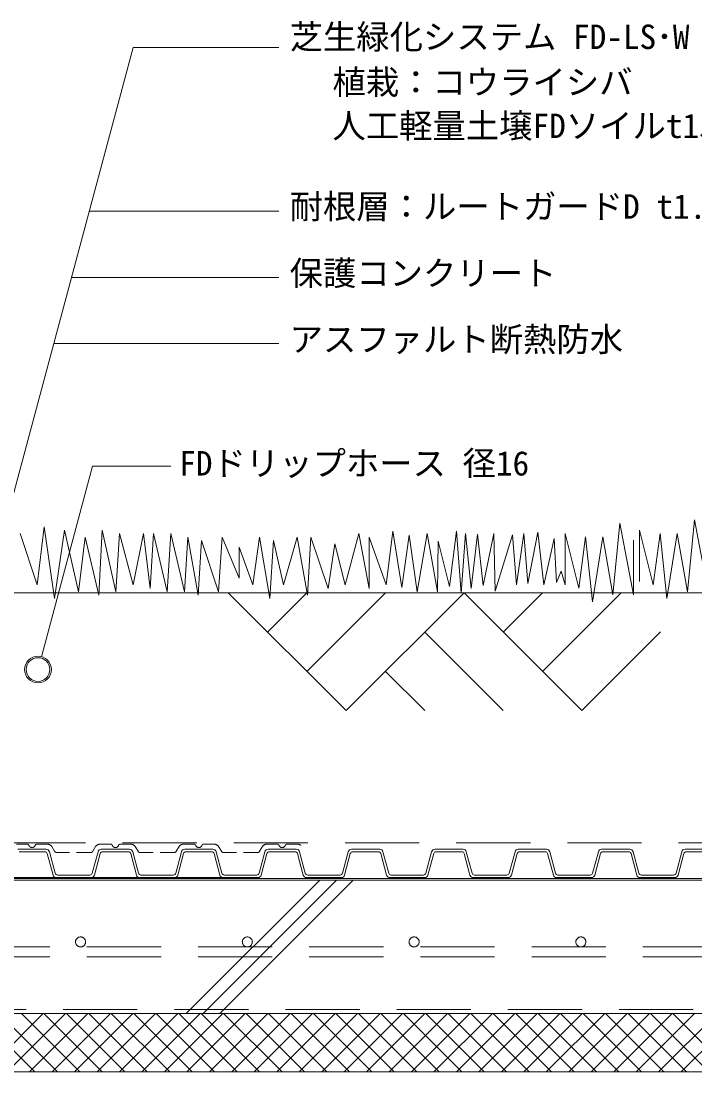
# Model space of a CAD drawing. Units: millimetres, scale not verified. Extents: x -1485 to 1485, y -1050 to 1050.
# Drawn here: x 131 to 535, y -201 to 430 of the extents above; entities that cross this region are included whole.
import ezdxf
from ezdxf.enums import TextEntityAlignment as Align

# ---------------------------------------------------------------- set-up
doc = ezdxf.new("R2010")
doc.units = ezdxf.units.MM
doc.header["$LTSCALE"] = 7
doc.linetypes.add('DASHED1', pattern=[1.8, 1.2, -0.6])
doc.linetypes.add('USER2', pattern=[9.525, 6.35, -3.175])
for name, color, linetype, lineweight in [('0-0_0', 7, 'Continuous', 9), ('0-3_HATCH', 9, 'Continuous', 18), ('0-4_KUTAI', 3, 'Continuous', 18), ('0-5_BOUSUI', 1, 'Continuous', 18), ('0-7_dannnetu', 6, 'Continuous', 18), ('0-9_buhin', 2, 'Continuous', 18), ('0-A_tensen', 7, 'USER2', 18), ('0-B_MOJI', 7, 'Continuous', 18), ('0-C_ecom', 7, 'Continuous', 9), ('0-D_GREEN', 3, 'Continuous', 18), ('0-E_FD-L', 8, 'Continuous', 18)]:
    doc.layers.add(name, color=color, linetype=linetype, lineweight=lineweight)
doc.styles.add('ＭＳ ゴシック', font='')
doc.styles.get('ＭＳ ゴシック').set_extended_font_data('MS Gothic')

# ---------------------------------------------------------------- blocks, each defined once
blk = doc.blocks.new('X6')
at = {"layer": '0-0_0'}
for p, q in [((1577.613, 645), (1542.613, 680)), ((1547.516, 645), (1582.516, 680)), ((1591.084, 645), (1556.084, 680)), ((1560.986, 645), (1595.986, 680)), ((1604.554, 645), (1569.554, 680)), ((1574.457, 645), (1609.457, 680)), ((1618.025, 645), (1583.025, 680)), ((1587.927, 645), (1622.927, 680)), ((1631.495, 645), (1596.495, 680)), ((1601.397, 645), (1636.397, 680)), ((1644.965, 645), (1609.965, 680)), ((1614.868, 645), (1649.868, 680)), ((1658.436, 645), (1623.436, 680)), ((1628.338, 645), (1663.338, 680)), ((1671.906, 645), (1636.906, 680)), ((1641.808, 645), (1676.808, 680)), ((1685.376, 645), (1650.376, 680)), ((1655.279, 645), (1690.279, 680)), ((1698.847, 645), (1663.847, 680)), ((1668.749, 645), (1703.749, 680)), ((1712.317, 645), (1677.317, 680)), ((1682.22, 645), (1717.22, 680)), ((1725.788, 645), (1690.788, 680)), ((1695.69, 645), (1730.69, 680)), ((1739.258, 645), (1704.258, 680)), ((1709.16, 645), (1744.16, 680)), ((1752.728, 645), (1717.728, 680)), ((1722.631, 645), (1757.631, 680)), ((1766.199, 645), (1731.199, 680)), ((1736.101, 645), (1771.101, 680)), ((1779.669, 645), (1744.669, 680)), ((1749.572, 645), (1784.572, 680)), ((1793.14, 645), (1758.14, 680)), ((1763.042, 645), (1798.042, 680)), ((1806.61, 645), (1771.61, 680)), ((1776.512, 645), (1811.512, 680)), ((1820.08, 645), (1785.08, 680)), ((1789.983, 645), (1824.983, 680)), ((1833.551, 645), (1798.551, 680)), ((1803.453, 645), (1838.453, 680)), ((1847.021, 645), (1812.021, 680)), ((1816.923, 645), (1851.923, 680)), ((1860.491, 645), (1825.491, 680)), ((1830.394, 645), (1865.394, 680)), ((1873.962, 645), (1838.962, 680)), ((1843.864, 645), (1878.864, 680)), ((1887.432, 645), (1852.432, 680)), ((1857.335, 645), (1892.335, 680)), ((1900.903, 645), (1865.903, 680)), ((1870.805, 645), (1905.805, 680)), ((1914.373, 645), (1879.373, 680)), ((1884.275, 645), (1919.275, 680)), ((1927.843, 645), (1892.843, 680)), ((1897.746, 645), (1932.746, 680)), ((1941.314, 645), (1906.314, 680)), ((1911.216, 645), (1946.216, 680)), ((1954.784, 645), (1919.784, 680)), ((1924.686, 645), (1959.686, 680)), ((1968.255, 645), (1933.255, 680)), ((1938.157, 645), (1973.157, 680)), ((1981.725, 645), (1946.725, 680)), ((1951.627, 645), (1986.627, 680)), ((1995.195, 645), (1960.195, 680)), ((1965.098, 645), (2000.098, 680))]:
    blk.add_line(p, q, dxfattribs=at)

msp = doc.modelspace()

# ---------------------------------------------------------------- linework, layer by layer
at = {"layer": '0-3_HATCH'}
for p, q in [((310.266, -85.563), (230.266, -165.563)), ((320.266, -85.563), (240.266, -165.563)), ((330.266, -85.563), (250.266, -165.563))]:
    msp.add_line(p, q, dxfattribs=at)
at = {"layer": '0-4_KUTAI'}
for p, q in [((881.848, 86.837), (-137.472, 86.837)), ((881.848, -85.563), (-305.152, -85.563)), ((-1.015, -85.563), (298.985, -85.563))]:
    msp.add_line(p, q, dxfattribs=at)
at = {"layer": '0-5_BOUSUI'}
msp.add_line((-208.152, -84.563), (881.848, -84.563), dxfattribs=at)
msp.add_lwpolyline([(881.848, -200.563), (-624.512, -200.563), (-668.152, -156.923), (-668.152, 139.737)], dxfattribs=at)
at = {"layer": '0-7_dannnetu'}
msp.add_line((881.848, -165.563), (-574.512, -165.563), dxfattribs=at)
at = {"layer": '0-9_buhin', "linetype": 'USER2'}
msp.add_lwpolyline([(-645.652, -147.604), (-615.192, -178.063), (-577.012, -178.063), (-577.012, -163.063), (881.848, -163.063)], dxfattribs=at)
at = {"layer": '0-A_tensen'}
msp.add_line((881.848, -131.563), (-258.152, -131.563), dxfattribs=at)
msp.add_lwpolyline([(881.848, -125.563), (-258.152, -125.563), (-258.152, -131.563)], dxfattribs=at)
for centre in [(166.848, -122.563), (266.848, -122.563), (366.848, -122.563), (466.848, -122.563)]:
    msp.add_circle(centre, 3, dxfattribs=at)
at = {"layer": '0-B_MOJI'}
for p, q in [((33.654, -200.563), (198.294, 413.88)), ((198.294, 413.88), (285.696, 413.88)), ((171.961, 315.603), (285.696, 315.603)), ((161.338, 275.958), (285.696, 275.958)), ((150.715, 236.313), (285.696, 236.313)), ((143.399, 48.498), (174.009, 162.737)), ((174.009, 162.737), (221.015, 162.737))]:
    msp.add_line(p, q, dxfattribs=at)
at = {"layer": '0-C_ecom'}
for p, q in [((255.351, 86.837), (326.061, 16.126)), ((302.491, 86.837), (278.921, 63.267)), ((349.631, 86.837), (302.491, 39.697)), ((396.771, 86.837), (326.061, 16.126)), ((396.771, 86.837), (467.481, 16.126)), ((443.911, 86.837), (420.341, 63.267)), ((491.051, 86.837), (443.911, 39.697)), ((373.201, 63.267), (420.341, 16.126)), ((514.656, 63.3), (467.481, 16.126)), ((349.631, 39.697), (373.201, 16.126))]:
    msp.add_line(p, q, dxfattribs=at)
at = {"layer": '0-C_ecom', "color": 4, "lineweight": 18}
for radius in [8, 7.1]:
    msp.add_circle((141.329, 40.77), radius, dxfattribs=at)
at = {"layer": '0-D_GREEN'}
for points in [[(325.52, 91.504), (319.366, 116.12), (315.264, 89.452), (305.007, 120.223), (302.956, 85.35), (296.801, 120.223), (288.596, 91.504), (282.442, 118.171), (280.391, 83.298), (274.237, 120.223), (270.134, 91.504), (261.929, 114.068), (261.929, 95.606), (251.672, 120.223), (249.62, 87.401), (239.364, 118.171), (237.312, 85.35), (231.158, 120.223), (229.107, 87.401), (220.901, 122.274), (218.85, 87.401), (210.645, 122.274), (208.593, 89.452), (204.491, 122.274), (198.337, 91.504), (190.131, 122.274), (188.08, 87.401), (179.874, 124.325), (177.823, 85.35), (169.618, 120.223), (165.515, 87.401), (157.31, 124.325), (151.156, 83.298), (145.001, 126.377), (140.899, 91.504), (130.642, 122.274)], [(498.39, 118.319), (498.39, 85.497), (490.184, 128.575), (486.082, 85.497), (479.928, 120.37), (473.774, 81.394), (469.671, 120.37), (465.568, 89.6), (457.363, 122.421), (457.363, 91.651), (455.057, 99.679), (452.237, 93.042), (450.734, 119.347), (444.721, 91.538), (440.963, 123.105), (434.951, 92.29), (432.696, 122.353), (428.186, 91.538), (425.932, 121.602), (415.41, 87.781), (414.658, 122.353), (408.27, 91.163), (404.888, 121.977), (401.13, 89.284), (397.748, 122.353), (395.117, 86.653), (392.207, 123.852), (387.977, 90.614), (381.329, 117.808), (380.907, 87.401), (374.753, 122.274), (368.599, 87.401), (363.804, 121.434), (359.574, 90.009), (354.135, 123.852), (350.137, 91.504), (339.88, 120.223), (339.88, 89.452), (333.726, 122.274), (325.52, 91.504)], [(543.079, 87.401), (534.874, 130.479), (530.771, 87.401), (524.617, 122.274), (518.463, 83.298), (514.36, 122.274), (510.258, 91.504), (502.052, 124.325), (502.052, 93.555)]]:
    msp.add_lwpolyline(points, dxfattribs=at)
at = {"layer": '0-E_FD-L', "color": 4, "linetype": 'USER2'}
msp.add_line((-141.281, -63.163), (881.848, -63.163), dxfattribs=at)
at = {"layer": '0-E_FD-L', "linetype": 'DASHED1'}
for p, q in [((134.924, -63.963), (128.451, -63.963)), ((147.054, -63.963), (140.581, -63.963)), ((151.316, -68.235), (149.627, -65.419)), ((172.903, -68.963), (152.602, -68.963)), ((175.879, -65.419), (174.19, -68.235)), ((184.924, -63.963), (178.451, -63.963)), ((197.054, -63.963), (190.581, -63.963)), ((201.316, -68.235), (199.627, -65.419)), ((222.903, -68.963), (202.602, -68.963)), ((225.879, -65.419), (224.19, -68.235)), ((234.924, -63.963), (228.451, -63.963)), ((247.054, -63.963), (240.581, -63.963)), ((251.316, -68.235), (249.627, -65.419)), ((272.903, -68.963), (252.602, -68.963)), ((275.879, -65.419), (274.19, -68.235)), ((284.924, -63.963), (278.451, -63.963)), ((297.054, -63.963), (290.581, -63.963))]:
    msp.add_line(p, q, dxfattribs=at)
at = {"layer": '0-E_FD-L'}
for p, q in [((146.218, -66.963), (129.287, -66.963)), ((145.451, -68.463), (130.055, -68.463)), ((151.608, -81.351), (148.15, -68.445)), ((177.355, -68.445), (173.897, -81.351)), ((196.218, -66.963), (179.287, -66.963)), ((195.451, -68.463), (180.055, -68.463)), ((201.608, -81.351), (198.15, -68.445)), ((227.355, -68.445), (223.897, -81.351)), ((246.218, -66.963), (229.287, -66.963)), ((245.451, -68.463), (230.055, -68.463)), ((251.608, -81.351), (248.15, -68.445)), ((277.355, -68.445), (273.897, -81.351)), ((277.355, -68.445), (273.897, -81.351)), ((296.218, -66.963), (279.287, -66.963)), ((296.218, -66.963), (279.287, -66.963)), ((295.451, -68.463), (280.055, -68.463)), ((295.451, -68.463), (280.055, -68.463)), ((298.985, -71.563), (298.15, -68.445)), ((301.608, -81.351), (298.15, -68.445)), ((327.355, -68.445), (323.897, -81.351)), ((346.218, -66.963), (329.287, -66.963)), ((345.451, -68.463), (330.055, -68.463)), ((351.608, -81.351), (348.15, -68.445)), ((377.355, -68.445), (373.897, -81.351)), ((396.218, -66.963), (379.287, -66.963)), ((395.451, -68.463), (380.055, -68.463)), ((401.608, -81.351), (398.15, -68.445)), ((427.355, -68.445), (423.897, -81.351)), ((446.218, -66.963), (429.287, -66.963)), ((445.451, -68.463), (430.055, -68.463)), ((451.608, -81.351), (448.15, -68.445)), ((477.355, -68.445), (473.897, -81.351)), ((496.218, -66.963), (479.287, -66.963)), ((495.451, -68.463), (480.055, -68.463)), ((501.608, -81.351), (498.15, -68.445)), ((527.355, -68.445), (523.897, -81.351)), ((546.218, -66.963), (529.287, -66.963)), ((545.451, -68.463), (530.055, -68.463)), ((150.358, -82.481), (146.9, -69.575)), ((178.606, -69.575), (175.148, -82.481)), ((200.358, -82.481), (196.9, -69.575)), ((228.606, -69.575), (225.148, -82.481)), ((250.358, -82.481), (246.9, -69.575)), ((278.606, -69.575), (275.148, -82.481)), ((278.606, -69.575), (275.148, -82.481)), ((298.985, -77.359), (296.9, -69.575)), ((300.358, -82.481), (296.9, -69.575)), ((328.606, -69.575), (325.148, -82.481)), ((350.358, -82.481), (346.9, -69.575)), ((378.606, -69.575), (375.148, -82.481)), ((400.358, -82.481), (396.9, -69.575)), ((428.606, -69.575), (425.148, -82.481)), ((450.358, -82.481), (446.9, -69.575)), ((478.606, -69.575), (475.148, -82.481)), ((500.358, -82.481), (496.9, -69.575)), ((528.606, -69.575), (525.148, -82.481)), ((173.216, -83.963), (152.29, -83.963)), ((172.448, -82.463), (153.057, -82.463)), ((223.216, -83.963), (202.29, -83.963)), ((222.448, -82.463), (203.057, -82.463)), ((273.216, -83.963), (252.29, -83.963)), ((273.216, -83.963), (252.29, -83.963)), ((272.448, -82.463), (253.057, -82.463)), ((272.448, -82.463), (253.057, -82.463)), ((323.216, -83.963), (302.29, -83.963)), ((322.448, -82.463), (303.057, -82.463)), ((373.216, -83.963), (352.29, -83.963)), ((372.448, -82.463), (353.057, -82.463)), ((423.216, -83.963), (402.29, -83.963)), ((422.448, -82.463), (403.057, -82.463)), ((473.216, -83.963), (452.29, -83.963)), ((472.448, -82.463), (453.057, -82.463)), ((523.216, -83.963), (502.29, -83.963)), ((522.448, -82.463), (503.057, -82.463))]:
    msp.add_line(p, q, dxfattribs=at)
msp.add_lwpolyline([(62.753, -84.563), (262.753, -84.563), (262.753, -83.963), (62.753, -83.963)], close=True, dxfattribs=at)
at = {"layer": '0-E_FD-L', "linetype": 'DASHED1'}
for centre, radius, start, end in [((134.924, -64.963), 1, 19.47122, 90), ((137.753, -63.963), 2, 199.47122, 340.52878), ((140.581, -64.963), 1, 90, 160.52878), ((147.054, -66.963), 3, 30.96376, 90), ((152.602, -67.463), 1.5, 210.96376, 270), ((172.903, -67.463), 1.5, 270, 329.03624), ((178.451, -66.963), 3, 90, 149.03624), ((184.924, -64.963), 1, 19.47122, 90), ((187.753, -63.963), 2, 199.47122, 340.52878), ((190.581, -64.963), 1, 90, 160.52878), ((197.054, -66.963), 3, 30.96376, 90), ((202.602, -67.463), 1.5, 210.96376, 270), ((222.903, -67.463), 1.5, 270, 329.03624), ((228.451, -66.963), 3, 90, 149.03624), ((234.924, -64.963), 1, 19.47122, 90), ((237.753, -63.963), 2, 199.47122, 340.52878), ((240.581, -64.963), 1, 90, 160.52878), ((247.054, -66.963), 3, 30.96376, 90), ((252.602, -67.463), 1.5, 210.96376, 270), ((272.903, -67.463), 1.5, 270, 329.03624), ((278.451, -66.963), 3, 90, 149.03624), ((284.924, -64.963), 1, 19.47122, 90), ((287.753, -63.963), 2, 199.47122, 340.52878), ((290.581, -64.963), 1, 90, 160.52878), ((297.054, -66.963), 3, 49.92813, 90)]:
    msp.add_arc(centre, radius, start, end, dxfattribs=at)
at = {"layer": '0-E_FD-L'}
for centre, radius, start, end in [((145.451, -69.963), 1.5, 15, 90), ((146.218, -68.963), 2, 15, 90), ((179.287, -68.963), 2, 90, 165), ((180.055, -69.963), 1.5, 90, 165), ((195.451, -69.963), 1.5, 15, 90), ((196.218, -68.963), 2, 15, 90), ((229.287, -68.963), 2, 90, 165), ((230.055, -69.963), 1.5, 90, 165), ((245.451, -69.963), 1.5, 15, 90), ((246.218, -68.963), 2, 15, 90), ((279.287, -68.963), 2, 90, 165), ((279.287, -68.963), 2, 90, 165), ((280.055, -69.963), 1.5, 90, 165), ((280.055, -69.963), 1.5, 90, 165), ((295.451, -69.963), 1.5, 15, 90), ((295.451, -69.963), 1.5, 15, 90), ((296.218, -68.963), 2, 15, 90), ((296.218, -68.963), 2, 15, 90), ((329.287, -68.963), 2, 90, 165), ((330.055, -69.963), 1.5, 90, 165), ((345.451, -69.963), 1.5, 15, 90), ((346.218, -68.963), 2, 15, 90), ((379.287, -68.963), 2, 90, 165), ((380.055, -69.963), 1.5, 90, 165), ((395.451, -69.963), 1.5, 15, 90), ((396.218, -68.963), 2, 15, 90), ((429.287, -68.963), 2, 90, 165), ((430.055, -69.963), 1.5, 90, 165), ((445.451, -69.963), 1.5, 15, 90), ((446.218, -68.963), 2, 15, 90), ((479.287, -68.963), 2, 90, 165), ((480.055, -69.963), 1.5, 90, 165), ((495.451, -69.963), 1.5, 15, 90), ((496.218, -68.963), 2, 15, 90), ((529.287, -68.963), 2, 90, 165), ((530.055, -69.963), 1.5, 90, 165), ((153.057, -80.963), 1.5, 195, 270), ((172.448, -80.963), 1.5, 270, 345), ((203.057, -80.963), 1.5, 195, 270), ((222.448, -80.963), 1.5, 270, 345), ((253.057, -80.963), 1.5, 195, 270), ((272.448, -80.963), 1.5, 270, 345), ((272.448, -80.963), 1.5, 270, 345), ((303.057, -80.963), 1.5, 195, 270), ((322.448, -80.963), 1.5, 270, 345), ((353.057, -80.963), 1.5, 195, 270), ((372.448, -80.963), 1.5, 270, 345), ((403.057, -80.963), 1.5, 195, 270), ((422.448, -80.963), 1.5, 270, 345), ((453.057, -80.963), 1.5, 195, 270), ((472.448, -80.963), 1.5, 270, 345), ((503.057, -80.963), 1.5, 195, 270), ((522.448, -80.963), 1.5, 270, 345), ((152.29, -81.963), 2, 195, 270), ((173.216, -81.963), 2, 270, 345), ((202.29, -81.963), 2, 195, 270), ((223.216, -81.963), 2, 270, 345), ((252.29, -81.963), 2, 195, 270), ((253.057, -80.963), 1.5, 239.23278, 270), ((273.216, -81.963), 2, 270, 345), ((273.216, -81.963), 2, 270, 345), ((302.29, -81.963), 2, 195, 270), ((323.216, -81.963), 2, 270, 345), ((352.29, -81.963), 2, 195, 270), ((373.216, -81.963), 2, 270, 345), ((402.29, -81.963), 2, 195, 270), ((423.216, -81.963), 2, 270, 345), ((452.29, -81.963), 2, 195, 270), ((473.216, -81.963), 2, 270, 345), ((502.29, -81.963), 2, 195, 270), ((523.216, -81.963), 2, 270, 345)]:
    msp.add_arc(centre, radius, start, end, dxfattribs=at)

# ---------------------------------------------------------------- block references
at = {"layer": '0-3_HATCH'}
msp.add_blockref('X6', (-1438.152, -845.563), dxfattribs=at)

# ---------------------------------------------------------------- texts
at = {"layer": '0-B_MOJI', "style": 'ＭＳ ゴシック'}
for s, p in [('芝生緑化システム FD-LS･W', (292.196, 408.502)), ('植栽：コウライシバ', (317.881, 381.341)), ('人工軽量土壌FDソイルt150共', (317.881, 355.124)), ('耐根層：ルートガードD t1.0', (292.196, 306.749)), ('保護コンクリート', (292.196, 266.749)), ('アスファルト断熱防水', (292.196, 227.104)), ('FDドリップホース 径16', (226.015, 152.737))]:
    msp.add_text(s, height=14.66, dxfattribs=at).set_placement(p, align=Align.BOTTOM_LEFT)

doc.saveas('drawing.dxf')
